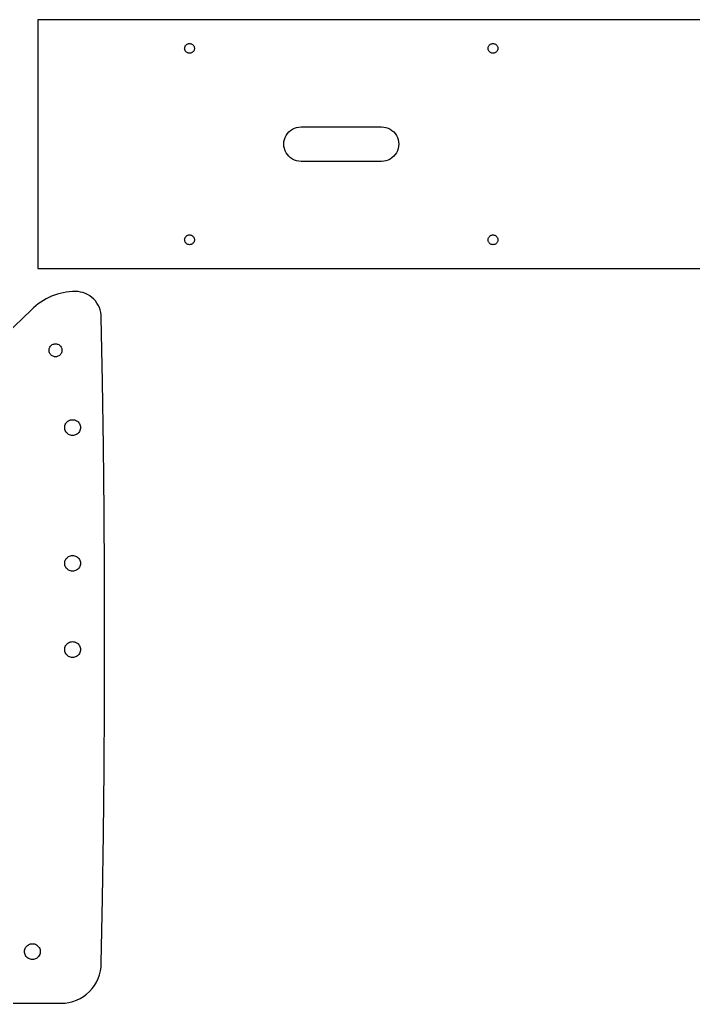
# Model space of a CAD drawing. Header units: metres. Extents: x 0 to 3190, y 0 to 479.
# Drawn here: x 530 to 764.6, y 0 to 342.3 of the extents above; entities that cross this region are included whole.
import ezdxf

# ---------------------------------------------------------------- set-up
doc = ezdxf.new("R2010")
doc.units = ezdxf.units.M

msp = doc.modelspace()

# ---------------------------------------------------------------- linework, layer by layer
for p, q in [((1064.64, 342.347), (536.32, 342.347)), ((536.32, 342.347), (536.32, 255.727)), ((587.452, 332.347), (587.467, 332.569)), ((587.467, 332.125), (587.452, 332.347)), ((587.467, 332.569), (587.51, 332.787)), ((587.51, 331.907), (587.467, 332.125)), ((587.51, 332.787), (587.581, 332.997)), ((587.581, 332.997), (587.68, 333.197)), ((587.68, 333.197), (587.803, 333.382)), ((587.803, 333.382), (587.95, 333.549)), ((587.95, 333.549), (588.117, 333.696)), ((588.117, 333.696), (588.302, 333.819)), ((588.302, 333.819), (588.501, 333.917)), ((588.501, 333.917), (588.712, 333.989)), ((588.712, 333.989), (588.93, 334.032)), ((588.93, 334.032), (589.152, 334.047)), ((589.152, 334.047), (589.374, 334.032)), ((589.374, 334.032), (589.592, 333.989)), ((589.592, 333.989), (589.803, 333.917)), ((589.803, 333.917), (590.002, 333.819)), ((590.002, 333.819), (590.187, 333.696)), ((590.187, 333.696), (590.354, 333.549)), ((590.354, 333.549), (590.501, 333.382)), ((590.501, 333.382), (590.624, 333.197)), ((590.624, 333.197), (590.723, 332.997)), ((590.723, 332.997), (590.794, 332.787)), ((590.794, 332.787), (590.837, 332.569)), ((590.837, 332.125), (590.794, 331.907)), ((590.837, 332.569), (590.852, 332.347)), ((590.852, 332.347), (590.837, 332.125)), ((693.116, 332.347), (693.131, 332.569)), ((693.131, 332.125), (693.116, 332.347)), ((693.131, 332.569), (693.174, 332.787)), ((693.174, 331.907), (693.131, 332.125)), ((693.174, 332.787), (693.245, 332.997)), ((693.245, 332.997), (693.344, 333.197)), ((693.344, 333.197), (693.467, 333.382)), ((693.467, 333.382), (693.614, 333.549)), ((693.614, 333.549), (693.781, 333.696)), ((693.781, 333.696), (693.966, 333.819)), ((693.966, 333.819), (694.165, 333.917)), ((694.165, 333.917), (694.376, 333.989)), ((694.376, 333.989), (694.594, 334.032)), ((694.594, 334.032), (694.816, 334.047)), ((694.816, 334.047), (695.038, 334.032)), ((695.038, 334.032), (695.256, 333.989)), ((695.256, 333.989), (695.467, 333.917)), ((695.467, 333.917), (695.666, 333.819)), ((695.666, 333.819), (695.851, 333.696)), ((695.851, 333.696), (696.018, 333.549)), ((696.018, 333.549), (696.165, 333.382)), ((696.165, 333.382), (696.288, 333.197)), ((696.288, 333.197), (696.387, 332.997)), ((696.387, 332.997), (696.458, 332.787)), ((696.458, 332.787), (696.501, 332.569)), ((696.501, 332.125), (696.458, 331.907)), ((696.501, 332.569), (696.516, 332.347)), ((696.516, 332.347), (696.501, 332.125)), ((587.581, 331.696), (587.51, 331.907)), ((587.68, 331.497), (587.581, 331.696)), ((587.803, 331.312), (587.68, 331.497)), ((587.95, 331.145), (587.803, 331.312)), ((588.117, 330.998), (587.95, 331.145)), ((588.302, 330.875), (588.117, 330.998)), ((588.501, 330.776), (588.302, 330.875)), ((588.712, 330.705), (588.501, 330.776)), ((588.93, 330.661), (588.712, 330.705)), ((589.152, 330.647), (588.93, 330.661)), ((589.374, 330.661), (589.152, 330.647)), ((589.592, 330.705), (589.374, 330.661)), ((589.803, 330.776), (589.592, 330.705)), ((590.002, 330.875), (589.803, 330.776)), ((590.187, 330.998), (590.002, 330.875)), ((590.354, 331.145), (590.187, 330.998)), ((590.501, 331.312), (590.354, 331.145)), ((590.624, 331.497), (590.501, 331.312)), ((590.723, 331.696), (590.624, 331.497)), ((590.794, 331.907), (590.723, 331.696)), ((693.245, 331.696), (693.174, 331.907)), ((693.344, 331.497), (693.245, 331.696)), ((693.467, 331.312), (693.344, 331.497)), ((693.614, 331.145), (693.467, 331.312)), ((693.781, 330.998), (693.614, 331.145)), ((693.966, 330.875), (693.781, 330.998)), ((694.165, 330.776), (693.966, 330.875)), ((694.376, 330.705), (694.165, 330.776)), ((694.594, 330.661), (694.376, 330.705)), ((694.816, 330.647), (694.594, 330.661)), ((695.038, 330.661), (694.816, 330.647)), ((695.256, 330.705), (695.038, 330.661)), ((695.467, 330.776), (695.256, 330.705)), ((695.666, 330.875), (695.467, 330.776)), ((695.851, 330.998), (695.666, 330.875)), ((696.018, 331.145), (695.851, 330.998)), ((696.165, 331.312), (696.018, 331.145)), ((696.288, 331.497), (696.165, 331.312)), ((696.387, 331.696), (696.288, 331.497)), ((696.458, 331.907), (696.387, 331.696)), ((625.688, 304.58), (626.431, 304.832)), ((626.431, 304.832), (627.201, 304.986)), ((627.201, 304.986), (627.984, 305.037)), ((627.984, 305.037), (655.984, 305.037)), ((655.984, 305.037), (656.767, 304.986)), ((656.767, 304.986), (657.537, 304.832)), ((657.537, 304.832), (658.28, 304.58)), ((622.188, 300.59), (622.441, 301.333)), ((622.441, 301.333), (622.788, 302.037)), ((622.788, 302.037), (623.224, 302.689)), ((623.224, 302.689), (623.741, 303.28)), ((623.741, 303.28), (624.331, 303.797)), ((624.331, 303.797), (624.984, 304.233)), ((624.984, 304.233), (625.688, 304.58)), ((658.28, 304.58), (658.984, 304.233)), ((658.984, 304.233), (659.637, 303.797)), ((659.637, 303.797), (660.227, 303.28)), ((660.227, 303.28), (660.744, 302.689)), ((660.744, 302.689), (661.18, 302.037)), ((661.18, 302.037), (661.527, 301.333)), ((661.527, 301.333), (661.78, 300.59)), ((621.984, 299.037), (622.035, 299.82)), ((622.035, 298.254), (621.984, 299.037)), ((622.035, 299.82), (622.188, 300.59)), ((622.188, 297.484), (622.035, 298.254)), ((661.78, 300.59), (661.933, 299.82)), ((661.933, 298.254), (661.78, 297.484)), ((661.933, 299.82), (661.984, 299.037)), ((661.984, 299.037), (661.933, 298.254)), ((622.441, 296.741), (622.188, 297.484)), ((622.788, 296.037), (622.441, 296.741)), ((623.224, 295.384), (622.788, 296.037)), ((623.741, 294.794), (623.224, 295.384)), ((624.331, 294.277), (623.741, 294.794)), ((660.227, 294.794), (659.637, 294.277)), ((660.744, 295.384), (660.227, 294.794)), ((661.18, 296.037), (660.744, 295.384)), ((661.527, 296.741), (661.18, 296.037)), ((661.78, 297.484), (661.527, 296.741)), ((624.984, 293.841), (624.331, 294.277)), ((625.688, 293.494), (624.984, 293.841)), ((626.431, 293.241), (625.688, 293.494)), ((627.201, 293.088), (626.431, 293.241)), ((627.984, 293.037), (627.201, 293.088)), ((655.984, 293.037), (627.984, 293.037)), ((656.767, 293.088), (655.984, 293.037)), ((657.537, 293.241), (656.767, 293.088)), ((658.28, 293.494), (657.537, 293.241)), ((658.984, 293.841), (658.28, 293.494)), ((659.637, 294.277), (658.984, 293.841)), ((587.95, 266.929), (588.117, 267.076)), ((588.117, 267.076), (588.302, 267.199)), ((588.302, 267.199), (588.501, 267.298)), ((588.501, 267.298), (588.712, 267.369)), ((588.712, 267.369), (588.93, 267.412)), ((588.93, 267.412), (589.152, 267.427)), ((589.152, 267.427), (589.374, 267.412)), ((589.374, 267.412), (589.592, 267.369)), ((589.592, 267.369), (589.803, 267.298)), ((589.803, 267.298), (590.002, 267.199)), ((590.002, 267.199), (590.187, 267.076)), ((590.187, 267.076), (590.354, 266.929)), ((693.614, 266.929), (693.781, 267.076)), ((693.781, 267.076), (693.966, 267.199)), ((693.966, 267.199), (694.165, 267.298)), ((694.165, 267.298), (694.376, 267.369)), ((694.376, 267.369), (694.594, 267.412)), ((694.594, 267.412), (694.816, 267.427)), ((694.816, 267.427), (695.038, 267.412)), ((695.038, 267.412), (695.256, 267.369)), ((695.256, 267.369), (695.467, 267.298)), ((695.467, 267.298), (695.666, 267.199)), ((695.666, 267.199), (695.851, 267.076)), ((695.851, 267.076), (696.018, 266.929)), ((587.452, 265.727), (587.467, 265.949)), ((587.467, 265.505), (587.452, 265.727)), ((587.467, 265.949), (587.51, 266.167)), ((587.51, 265.287), (587.467, 265.505)), ((587.51, 266.167), (587.581, 266.378)), ((587.581, 265.076), (587.51, 265.287)), ((587.581, 266.378), (587.68, 266.577)), ((587.68, 264.877), (587.581, 265.076)), ((587.68, 266.577), (587.803, 266.762)), ((587.803, 264.692), (587.68, 264.877)), ((587.803, 266.762), (587.95, 266.929)), ((587.95, 264.525), (587.803, 264.692)), ((588.117, 264.378), (587.95, 264.525)), ((588.302, 264.255), (588.117, 264.378)), ((588.501, 264.156), (588.302, 264.255)), ((588.712, 264.085), (588.501, 264.156)), ((588.93, 264.042), (588.712, 264.085)), ((589.152, 264.027), (588.93, 264.042)), ((589.374, 264.042), (589.152, 264.027)), ((589.592, 264.085), (589.374, 264.042)), ((589.803, 264.156), (589.592, 264.085)), ((590.002, 264.255), (589.803, 264.156)), ((590.187, 264.378), (590.002, 264.255)), ((590.354, 264.525), (590.187, 264.378)), ((590.354, 266.929), (590.501, 266.762)), ((590.501, 264.692), (590.354, 264.525)), ((590.501, 266.762), (590.624, 266.577)), ((590.624, 264.877), (590.501, 264.692)), ((590.624, 266.577), (590.723, 266.378)), ((590.723, 265.076), (590.624, 264.877)), ((590.723, 266.378), (590.794, 266.167)), ((590.794, 265.287), (590.723, 265.076)), ((590.794, 266.167), (590.837, 265.949)), ((590.837, 265.505), (590.794, 265.287)), ((590.837, 265.949), (590.852, 265.727)), ((590.852, 265.727), (590.837, 265.505)), ((693.116, 265.727), (693.131, 265.949)), ((693.131, 265.505), (693.116, 265.727)), ((693.131, 265.949), (693.174, 266.167)), ((693.174, 265.287), (693.131, 265.505)), ((693.174, 266.167), (693.245, 266.378)), ((693.245, 265.076), (693.174, 265.287)), ((693.245, 266.378), (693.344, 266.577)), ((693.344, 264.877), (693.245, 265.076)), ((693.344, 266.577), (693.467, 266.762)), ((693.467, 264.692), (693.344, 264.877)), ((693.467, 266.762), (693.614, 266.929)), ((693.614, 264.525), (693.467, 264.692)), ((693.781, 264.378), (693.614, 264.525)), ((693.966, 264.255), (693.781, 264.378)), ((694.165, 264.156), (693.966, 264.255)), ((694.376, 264.085), (694.165, 264.156)), ((694.594, 264.042), (694.376, 264.085)), ((694.816, 264.027), (694.594, 264.042)), ((695.038, 264.042), (694.816, 264.027)), ((695.256, 264.085), (695.038, 264.042)), ((695.467, 264.156), (695.256, 264.085)), ((695.666, 264.255), (695.467, 264.156)), ((695.851, 264.378), (695.666, 264.255)), ((696.018, 264.525), (695.851, 264.378)), ((696.018, 266.929), (696.165, 266.762)), ((696.165, 264.692), (696.018, 264.525)), ((696.165, 266.762), (696.288, 266.577)), ((696.288, 264.877), (696.165, 264.692)), ((696.288, 266.577), (696.387, 266.378)), ((696.387, 265.076), (696.288, 264.877)), ((696.387, 266.378), (696.458, 266.167)), ((696.458, 265.287), (696.387, 265.076)), ((696.458, 266.167), (696.501, 265.949)), ((696.501, 265.505), (696.458, 265.287)), ((696.501, 265.949), (696.516, 265.727)), ((696.516, 265.727), (696.501, 265.505)), ((536.32, 255.727), (1064.64, 255.727)), ((543.121, 246.792), (542.109, 246.458)), ((544.148, 247.077), (543.121, 246.792)), ((545.187, 247.31), (544.148, 247.077)), ((546.237, 247.492), (545.187, 247.31)), ((547.294, 247.622), (546.237, 247.492)), ((548.357, 247.701), (547.294, 247.622)), ((549.422, 247.727), (548.357, 247.701)), ((549.44, 247.727), (549.422, 247.727)), ((550.321, 247.684), (549.44, 247.727)), ((551.194, 247.554), (550.321, 247.684)), ((552.05, 247.34), (551.194, 247.554)), ((552.88, 247.043), (552.05, 247.34)), ((553.678, 246.665), (552.88, 247.043)), ((554.435, 246.212), (553.678, 246.665)), ((536.491, 243.455), (535.651, 242.8)), ((537.362, 244.069), (536.491, 243.455)), ((538.262, 244.639), (537.362, 244.069)), ((539.189, 245.164), (538.262, 244.639)), ((540.141, 245.643), (539.189, 245.164)), ((541.115, 246.075), (540.141, 245.643)), ((542.109, 246.458), (541.115, 246.075)), ((555.144, 245.686), (554.435, 246.212)), ((555.797, 245.094), (555.144, 245.686)), ((556.39, 244.44), (555.797, 245.094)), ((556.915, 243.731), (556.39, 244.44)), ((557.369, 242.974), (556.915, 243.731)), ((534.073, 241.369), (525.173, 232.784)), ((534.845, 242.104), (534.073, 241.369)), ((535.651, 242.8), (534.845, 242.104)), ((557.746, 242.177), (557.369, 242.974)), ((558.044, 241.346), (557.746, 242.177)), ((558.258, 240.49), (558.044, 241.346)), ((558.387, 239.617), (558.258, 240.49)), ((558.431, 238.736), (558.387, 239.617)), ((558.835, 216.262), (558.431, 238.736)), ((541.62, 229.37), (541.899, 229.465)), ((541.899, 229.465), (542.188, 229.522)), ((542.188, 229.522), (542.481, 229.542)), ((542.481, 229.542), (542.775, 229.522)), ((542.775, 229.522), (543.064, 229.465)), ((543.064, 229.465), (543.342, 229.37)), ((540.231, 227.292), (540.251, 227.585)), ((540.251, 226.998), (540.231, 227.292)), ((540.251, 227.585), (540.308, 227.874)), ((540.308, 226.709), (540.251, 226.998)), ((540.308, 227.874), (540.403, 228.153)), ((540.403, 226.431), (540.308, 226.709)), ((540.403, 228.153), (540.533, 228.417)), ((540.533, 226.167), (540.403, 226.431)), ((540.533, 228.417), (540.696, 228.661)), ((540.696, 225.922), (540.533, 226.167)), ((540.696, 228.661), (540.89, 228.883)), ((540.89, 228.883), (541.112, 229.077)), ((541.112, 229.077), (541.356, 229.24)), ((541.356, 229.24), (541.62, 229.37)), ((543.342, 229.37), (543.606, 229.24)), ((543.606, 229.24), (543.851, 229.077)), ((543.851, 229.077), (544.072, 228.883)), ((544.072, 228.883), (544.266, 228.661)), ((544.266, 228.661), (544.43, 228.417)), ((544.43, 226.167), (544.266, 225.922)), ((544.43, 228.417), (544.56, 228.153)), ((544.56, 226.431), (544.43, 226.167)), ((544.56, 228.153), (544.655, 227.874)), ((544.655, 226.709), (544.56, 226.431)), ((544.655, 227.874), (544.712, 227.585)), ((544.712, 226.998), (544.655, 226.709)), ((544.712, 227.585), (544.731, 227.292)), ((544.731, 227.292), (544.712, 226.998)), ((540.89, 225.701), (540.696, 225.922)), ((541.112, 225.507), (540.89, 225.701)), ((541.356, 225.343), (541.112, 225.507)), ((541.62, 225.213), (541.356, 225.343)), ((541.899, 225.118), (541.62, 225.213)), ((542.188, 225.061), (541.899, 225.118)), ((542.481, 225.042), (542.188, 225.061)), ((542.775, 225.061), (542.481, 225.042)), ((543.064, 225.118), (542.775, 225.061)), ((543.342, 225.213), (543.064, 225.118)), ((543.606, 225.343), (543.342, 225.213)), ((543.851, 225.507), (543.606, 225.343)), ((544.072, 225.701), (543.851, 225.507)), ((544.266, 225.922), (544.072, 225.701)), ((559.15, 193.789), (558.835, 216.262)), ((546.049, 201.759), (546.249, 202.058)), ((546.249, 202.058), (546.486, 202.328)), ((546.486, 202.328), (546.757, 202.566)), ((546.757, 202.566), (547.056, 202.765)), ((547.056, 202.765), (547.378, 202.925)), ((547.378, 202.925), (547.719, 203.04)), ((547.719, 203.04), (548.072, 203.11)), ((548.072, 203.11), (548.431, 203.134)), ((548.431, 203.134), (548.79, 203.11)), ((548.79, 203.11), (549.142, 203.04)), ((549.142, 203.04), (549.483, 202.925)), ((549.483, 202.925), (549.806, 202.765)), ((549.806, 202.765), (550.105, 202.566)), ((550.105, 202.566), (550.375, 202.328)), ((550.375, 202.328), (550.612, 202.058)), ((550.612, 202.058), (550.812, 201.759)), ((545.681, 200.384), (545.704, 200.743)), ((545.704, 200.025), (545.681, 200.384)), ((545.704, 200.743), (545.774, 201.096)), ((545.774, 199.672), (545.704, 200.025)), ((545.774, 201.096), (545.89, 201.436)), ((545.89, 199.331), (545.774, 199.672)), ((545.89, 201.436), (546.049, 201.759)), ((546.049, 199.009), (545.89, 199.331)), ((546.249, 198.71), (546.049, 199.009)), ((546.486, 198.439), (546.249, 198.71)), ((550.612, 198.71), (550.375, 198.439)), ((550.812, 199.009), (550.612, 198.71)), ((550.812, 201.759), (550.971, 201.436)), ((550.971, 199.331), (550.812, 199.009)), ((550.971, 201.436), (551.087, 201.096)), ((551.087, 199.672), (550.971, 199.331)), ((551.087, 201.096), (551.157, 200.743)), ((551.157, 200.025), (551.087, 199.672)), ((551.157, 200.743), (551.181, 200.384)), ((551.181, 200.384), (551.157, 200.025)), ((546.757, 198.202), (546.486, 198.439)), ((547.056, 198.002), (546.757, 198.202)), ((547.378, 197.843), (547.056, 198.002)), ((547.719, 197.728), (547.378, 197.843)), ((548.072, 197.657), (547.719, 197.728)), ((548.431, 197.634), (548.072, 197.657)), ((548.79, 197.657), (548.431, 197.634)), ((549.142, 197.728), (548.79, 197.657)), ((549.483, 197.843), (549.142, 197.728)), ((549.806, 198.002), (549.483, 197.843)), ((550.105, 198.202), (549.806, 198.002)), ((550.375, 198.439), (550.105, 198.202)), ((559.375, 171.315), (559.15, 193.789)), ((559.509, 148.842), (559.375, 171.315)), ((545.774, 153.837), (545.89, 154.178)), ((545.89, 154.178), (546.049, 154.5)), ((546.049, 154.5), (546.249, 154.8)), ((546.249, 154.8), (546.486, 155.07)), ((546.486, 155.07), (546.757, 155.307)), ((546.757, 155.307), (547.056, 155.507)), ((547.056, 155.507), (547.378, 155.666)), ((547.378, 155.666), (547.719, 155.782)), ((547.719, 155.782), (548.072, 155.852)), ((548.072, 155.852), (548.431, 155.875)), ((548.431, 155.875), (548.79, 155.852)), ((548.79, 155.852), (549.142, 155.782)), ((549.142, 155.782), (549.483, 155.666)), ((549.483, 155.666), (549.806, 155.507)), ((549.806, 155.507), (550.105, 155.307)), ((550.105, 155.307), (550.375, 155.07)), ((550.375, 155.07), (550.612, 154.8)), ((550.612, 154.8), (550.812, 154.5)), ((550.812, 154.5), (550.971, 154.178)), ((550.971, 154.178), (551.087, 153.837)), ((545.681, 153.125), (545.704, 153.484)), ((545.704, 152.767), (545.681, 153.125)), ((545.704, 153.484), (545.774, 153.837)), ((545.774, 152.414), (545.704, 152.767)), ((545.89, 152.073), (545.774, 152.414)), ((546.049, 151.75), (545.89, 152.073)), ((546.249, 151.451), (546.049, 151.75)), ((546.486, 151.181), (546.249, 151.451)), ((546.757, 150.944), (546.486, 151.181)), ((547.056, 150.744), (546.757, 150.944)), ((547.378, 150.585), (547.056, 150.744)), ((549.806, 150.744), (549.483, 150.585)), ((550.105, 150.944), (549.806, 150.744)), ((550.375, 151.181), (550.105, 150.944)), ((550.612, 151.451), (550.375, 151.181)), ((550.812, 151.75), (550.612, 151.451)), ((550.971, 152.073), (550.812, 151.75)), ((551.087, 152.414), (550.971, 152.073)), ((551.087, 153.837), (551.157, 153.484)), ((551.157, 152.767), (551.087, 152.414)), ((551.157, 153.484), (551.181, 153.125)), ((551.181, 153.125), (551.157, 152.767)), ((547.719, 150.469), (547.378, 150.585)), ((548.072, 150.399), (547.719, 150.469)), ((548.431, 150.375), (548.072, 150.399)), ((548.79, 150.399), (548.431, 150.375)), ((549.142, 150.469), (548.79, 150.399)), ((549.483, 150.585), (549.142, 150.469)), ((559.554, 126.368), (559.509, 148.842)), ((545.681, 123.125), (545.704, 123.484)), ((545.704, 123.484), (545.774, 123.837)), ((545.774, 123.837), (545.89, 124.178)), ((545.89, 124.178), (546.049, 124.5)), ((546.049, 124.5), (546.249, 124.8)), ((546.249, 124.8), (546.486, 125.07)), ((546.486, 125.07), (546.757, 125.307)), ((546.757, 125.307), (547.056, 125.507)), ((547.056, 125.507), (547.378, 125.666)), ((547.378, 125.666), (547.719, 125.782)), ((547.719, 125.782), (548.072, 125.852)), ((548.072, 125.852), (548.431, 125.875)), ((548.431, 125.875), (548.79, 125.852)), ((548.79, 125.852), (549.142, 125.782)), ((549.142, 125.782), (549.483, 125.666)), ((549.483, 125.666), (549.806, 125.507)), ((549.806, 125.507), (550.105, 125.307)), ((550.105, 125.307), (550.375, 125.07)), ((550.375, 125.07), (550.612, 124.8)), ((550.612, 124.8), (550.812, 124.5)), ((550.812, 124.5), (550.971, 124.178)), ((550.971, 124.178), (551.087, 123.837)), ((551.087, 123.837), (551.157, 123.484)), ((551.157, 123.484), (551.181, 123.125)), ((559.509, 103.894), (559.554, 126.368)), ((545.704, 122.767), (545.681, 123.125)), ((545.774, 122.414), (545.704, 122.767)), ((545.89, 122.073), (545.774, 122.414)), ((546.049, 121.75), (545.89, 122.073)), ((546.249, 121.451), (546.049, 121.75)), ((546.486, 121.181), (546.249, 121.451)), ((546.757, 120.944), (546.486, 121.181)), ((547.056, 120.744), (546.757, 120.944)), ((547.378, 120.585), (547.056, 120.744)), ((547.719, 120.469), (547.378, 120.585)), ((548.072, 120.399), (547.719, 120.469)), ((548.431, 120.375), (548.072, 120.399)), ((548.79, 120.399), (548.431, 120.375)), ((549.142, 120.469), (548.79, 120.399)), ((549.483, 120.585), (549.142, 120.469)), ((549.806, 120.744), (549.483, 120.585)), ((550.105, 120.944), (549.806, 120.744)), ((550.375, 121.181), (550.105, 120.944)), ((550.612, 121.451), (550.375, 121.181)), ((550.812, 121.75), (550.612, 121.451)), ((550.971, 122.073), (550.812, 121.75)), ((551.087, 122.414), (550.971, 122.073)), ((551.157, 122.767), (551.087, 122.414)), ((551.181, 123.125), (551.157, 122.767)), ((559.375, 81.4208), (559.509, 103.894)), ((559.15, 58.9472), (559.375, 81.4208)), ((558.835, 36.4736), (559.15, 58.9472)), ((558.431, 14), (558.835, 36.4736)), ((533.378, 20.5407), (533.719, 20.6563)), ((533.719, 20.6563), (534.072, 20.7265)), ((534.072, 20.7265), (534.431, 20.75)), ((534.431, 20.75), (534.79, 20.7265)), ((534.79, 20.7265), (535.142, 20.6563)), ((535.142, 20.6563), (535.483, 20.5407)), ((531.681, 18), (531.704, 18.3589)), ((531.704, 17.6411), (531.681, 18)), ((531.704, 18.3589), (531.774, 18.7117)), ((531.774, 17.2882), (531.704, 17.6411)), ((531.774, 18.7117), (531.89, 19.0524)), ((531.89, 16.9476), (531.774, 17.2882)), ((531.89, 19.0524), (532.049, 19.375)), ((532.049, 19.375), (532.249, 19.6741)), ((532.249, 19.6741), (532.486, 19.9445)), ((532.486, 19.9445), (532.757, 20.1817)), ((532.757, 20.1817), (533.056, 20.3816)), ((533.056, 20.3816), (533.378, 20.5407)), ((535.483, 20.5407), (535.806, 20.3816)), ((535.806, 20.3816), (536.105, 20.1817)), ((536.105, 20.1817), (536.375, 19.9445)), ((536.375, 19.9445), (536.612, 19.6741)), ((536.612, 19.6741), (536.812, 19.375)), ((536.812, 19.375), (536.971, 19.0524)), ((536.971, 19.0524), (537.087, 18.7117)), ((537.087, 17.2882), (536.971, 16.9476)), ((537.087, 18.7117), (537.157, 18.3589)), ((537.157, 17.6411), (537.087, 17.2882)), ((537.157, 18.3589), (537.181, 18)), ((537.181, 18), (537.157, 17.6411)), ((532.049, 16.625), (531.89, 16.9476)), ((532.249, 16.3259), (532.049, 16.625)), ((532.486, 16.0555), (532.249, 16.3259)), ((532.757, 15.8183), (532.486, 16.0555)), ((533.056, 15.6184), (532.757, 15.8183)), ((533.378, 15.4593), (533.056, 15.6184)), ((533.719, 15.3437), (533.378, 15.4593)), ((534.072, 15.2735), (533.719, 15.3437)), ((534.431, 15.25), (534.072, 15.2735)), ((534.79, 15.2735), (534.431, 15.25)), ((535.142, 15.3437), (534.79, 15.2735)), ((535.483, 15.4593), (535.142, 15.3437)), ((535.806, 15.6184), (535.483, 15.4593)), ((536.105, 15.8183), (535.806, 15.6184)), ((536.375, 16.0555), (536.105, 15.8183)), ((536.612, 16.3259), (536.375, 16.0555)), ((536.812, 16.625), (536.612, 16.3259)), ((536.971, 16.9476), (536.812, 16.625)), ((558.363, 12.6277), (558.431, 14)), ((557.828, 9.936), (558.162, 11.2687)), ((558.162, 11.2687), (558.363, 12.6277)), ((556.071, 6.222), (556.778, 7.4004)), ((556.778, 7.4004), (557.365, 8.6424)), ((557.365, 8.6424), (557.828, 9.936)), ((553.312, 3.1778), (554.33, 4.1005)), ((554.33, 4.1005), (555.253, 5.1185)), ((555.253, 5.1185), (556.071, 6.222)), ((289.709, 0), (544.431, 0)), ((544.431, 0), (545.803, 0.0674)), ((545.803, 0.0674), (547.162, 0.269)), ((547.162, 0.269), (548.495, 0.6028)), ((548.495, 0.6028), (549.788, 1.0657)), ((549.788, 1.0657), (551.03, 1.6531)), ((551.03, 1.6531), (552.209, 2.3594)), ((552.209, 2.3594), (553.312, 3.1778))]:
    msp.add_line(p, q)

doc.saveas('drawing.dxf')
